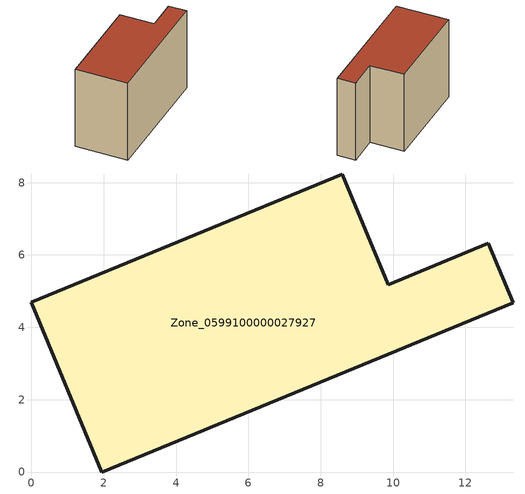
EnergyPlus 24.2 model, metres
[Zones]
Zone_0599100000027927
 floor ground (C_G): 1.95,0 0,4.7 8.6,8.24 9.87,5.18 12.64,6.32 13.32,4.68 z0
 wall outside (C_F): 1.95,0 13.32,4.68 12.64,6.32 9.87,5.18 8.6,8.24 0,4.7 1.95,0 z0:8.15
 roof outside (C_R): 0,4.7 1.95,0 13.32,4.68 12.64,6.32 9.87,5.18 8.6,8.24 z8.15
[BUILDING]
Pand.0599100000027927: North Axis=0; Terrain=City; Loads Convergence Tolerance Value=0.04; Temperature Convergence Tolerance Value=0.4; Solar Distribution=FullExterior; Maximum Number of Warmup Days=25; Minimum Number of Warmup Days=1
[Site:Location]
Rotterdam.The.Hague.AP_ZH_NLD Design_Conditions: Latitude=51.96; Longitude=4.45; Time Zone=1; Elevation=-4.5
[SITE:GROUNDTEMPERATURE:BUILDINGSURFACE]
18, 18, 18, 18, 18, 18, 18, 18, 18, 18, 18, 18
[MATERIAL] Thermal Absorptance=0.9; Solar Absorptance=0.7; Visible Absorptance=0.7
Name | Roughness | Thickness | Conductivity | Density | Specific Heat
G.TI.1975-1991 | MediumSmooth | 0.15 | 0.288461 | 540 | 1210
F.TI.1975-1991 | Rough | 0.3 | 0.230769 | 1920 | 840
R.TI.1975-1991 | MediumRough | 0.2 | 0.153846 | 1500 | 1000
[CONSTRUCTION]
C_G: G.TI.1975-1991
C_F: F.TI.1975-1991
C_R: R.TI.1975-1991
[ZONE]
Zone_0599100000027927: Type=1; Multiplier=1; Ceiling Height=Autocalculate; Volume=Autocalculate; Floor Area=autocalculate; Part of Total Floor Area=Yes
[ZONEINFILTRATION:DESIGNFLOWRATE]
Infil_Zone_0599100000027927: Zone or ZoneList or Space or SpaceList=Zone_0599100000027927; Schedule=AlwaysOn; Design Flow Rate Calculation Method=Flow/Area; Flow Rate per Floor Area=0.003; Constant Term Coefficient=1; Temperature Term Coefficient=0; Velocity Term Coefficient=0; Velocity Squared Term Coefficient=0
[HVACTEMPLATE:ZONE:IDEALLOADSAIRSYSTEM]
Zone_0599100000027927: Maximum Heating Supply Air Temperature=50; Minimum Cooling Supply Air Temperature=13; Maximum Heating Supply Air Humidity Ratio=0.0156; Minimum Cooling Supply Air Humidity Ratio=0.0077; Heating Limit=NoLimit; Cooling Limit=NoLimit; Dehumidification Control Type=ConstantSensibleHeatRatio; Cooling Sensible Heat Ratio=0.7; Dehumidification Setpoint=60; Humidification Control Type=None; Humidification Setpoint=30; Outdoor Air Method=None; Outdoor Air Flow Rate per Person=0.00944; Outdoor Air Flow Rate per Zone Floor Area=0; Outdoor Air Flow Rate per Zone=0; Demand Controlled Ventilation Type=None; Outdoor Air Economizer Type=NoEconomizer; Heat Recovery Type=None; Sensible Heat Recovery Effectiveness=0.7; Latent Heat Recovery Effectiveness=0.65
[ZONECONTROL:THERMOSTAT]
ThermostatControl_Zone_0599100000027927: Zone or ZoneList=Zone_0599100000027927; Control Type Schedule=DualSetpointControlType; Control 1=Thermostat_Zone_0599100000027927; Temperature Difference Between Cutout And Setpoint=0
[THERMOSTATSETPOINT:DUALSETPOINT]
Thermostat_Zone_0599100000027927: Heating Setpoint Temperature Schedule=HeatingSetpoint_Zone_0599100000027927; Cooling Setpoint Temperature Schedule=CoolingSetpoint_Zone_0599100000027927
[SCHEDULE:COMPACT]
HeatingSetpoint_Zone_0599100000027927: Through: 12/31, For: AllDays, Until: 24:00, 21
CoolingSetpoint_Zone_0599100000027927: Through: 12/31, For: AllDays, Until: 24:00, 24
DualSetpointControlType: Through: 12/31, For: AllDays, Until: 24:00, 4
AlwaysOn: Through: 12/31, For: AllDays, Until: 24:00, 1
